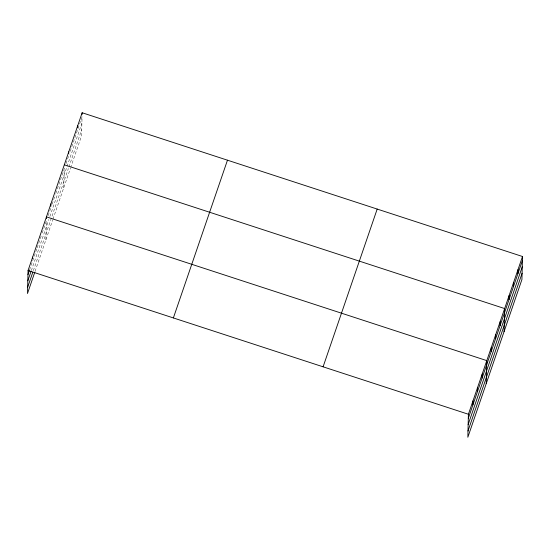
<?xml version="1.0" encoding="UTF-8"?>
<svg xmlns="http://www.w3.org/2000/svg" width="550" height="550" viewBox="0 0 550 550"><rect width="100%" height="100%" fill="white"/><g stroke="black" fill="none" stroke-linecap="round" stroke-linejoin="round"><path stroke-width="0.41" stroke-dasharray="2.75 2.06" d="M45.891 239.862L46.358 220.949L42.027 233.564M63.745 187.804L64.206 168.891M29.583 269.844L36.891 248.552M37.159 247.761L41.484 235.146M48.194 215.586L50.82 207.934M52.133 204.105L55.282 194.92M55.804 193.387L64.996 166.595M66.048 163.536L69.197 154.344M70.249 151.284L82.06 116.834L81.599 135.747L70.833 167.138M31.329 270.566L48.826 219.532M49.878 216.473L81.909 123.076M33.33 270.689L68.358 168.547M68.888 167.021L81.751 129.511M35.076 271.404L52.718 219.959M52.979 219.189L70.572 167.901"/><path stroke-width="0.82" d="M522.5 256.506L468.401 414.253L467.844 437.25L521.936 279.503L522.5 256.506L82.156 112.75L28.064 270.497L27.5 293.494L34.801 272.195M32.622 258.72L32.663 257.084M46.413 218.494L46.454 216.865L486.798 360.621L486.234 383.618M50.861 206.298L50.916 203.851M68.729 153.429L68.771 151.793M77.653 127.401L77.694 125.764M82.122 114.386L82.156 112.75M472.904 404.924L473 400.84M477.496 391.518L477.599 387.434M482.096 378.111L482.199 374.027M491.157 351.691L491.26 347.607M495.619 338.676L495.722 334.593M500.087 325.662L500.184 321.578M504.089 331.561L504.646 308.564L64.309 164.808M509.011 299.633L509.114 295.549M513.473 286.619L513.576 282.535M517.935 273.604L518.038 269.521M27.961 274.581L29.315 270.634M27.809 280.816L31.054 271.356M27.651 287.251L32.794 272.264M173.374 317.934L227.473 160.194M323.091 366.809L377.19 209.069M468.304 418.337L522.397 260.59M468.153 424.572L522.246 266.832M467.995 431.007L522.087 273.261M28.064 270.497L468.401 414.253"/></g></svg>
